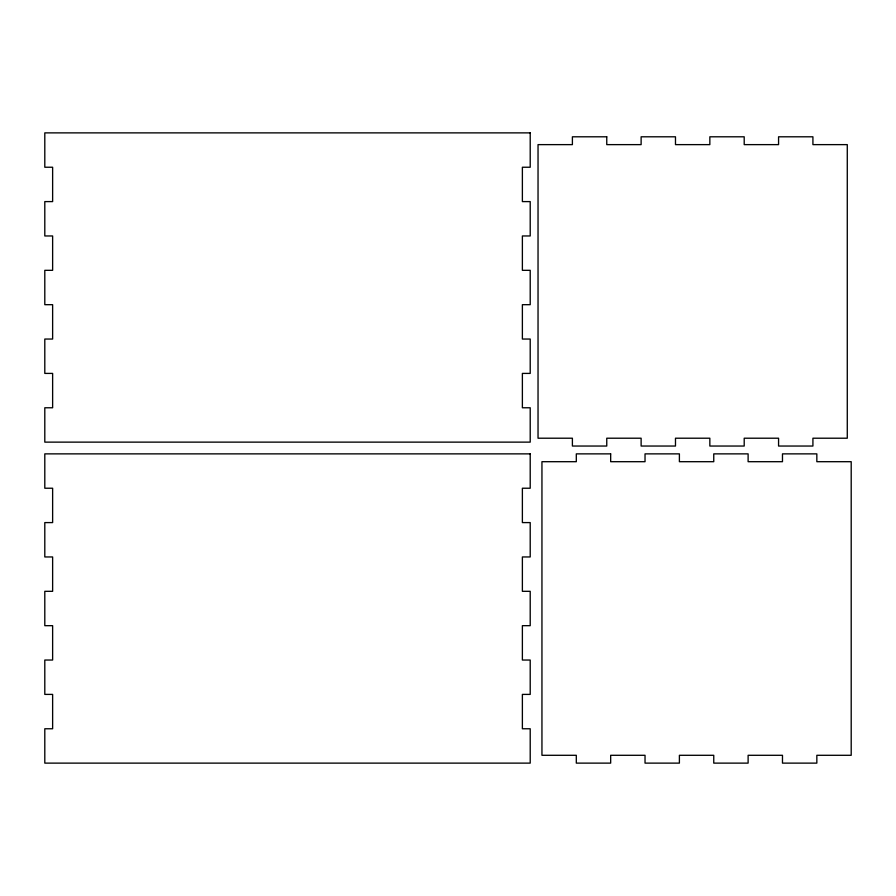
<?xml version="1.0" encoding="UTF-8"?>
<svg xmlns="http://www.w3.org/2000/svg" width="896" height="896" viewBox="0 0 896 896"><rect width="100%" height="100%" fill="white"/><g stroke="black" fill="none" stroke-linecap="round" stroke-linejoin="round"><path stroke-width="1.34" d="M530.208 132.877L44.8 132.877L44.8 167.238L52.629 167.238L52.629 201.6L44.8 201.6L44.8 235.962L52.629 235.962L52.629 270.323L44.8 270.323L44.8 304.685L52.629 304.685L52.629 339.046L44.8 339.046L44.8 373.408L52.629 373.408L52.629 407.77L44.8 407.77L44.8 442.131L530.208 442.131L530.208 407.77L522.379 407.77L522.379 373.408L530.208 373.408L530.208 339.046L522.379 339.046L522.379 304.685L530.208 304.685L530.208 270.323L522.379 270.323L522.379 235.962L530.208 235.962L530.208 201.6L522.379 201.6L522.379 167.238L530.208 167.238L530.208 132.877M606.76 136.797L572.398 136.797L572.398 144.626L538.037 144.626L538.037 438.211L572.398 438.211L572.398 446.04L606.76 446.04L606.76 438.211L641.122 438.211L641.122 446.04L675.483 446.04L675.483 438.211L709.845 438.211L709.845 446.04L744.206 446.04L744.206 438.211L778.568 438.211L778.568 446.04L812.918 446.04L812.918 438.211L847.28 438.211L847.28 144.626L812.918 144.626L812.918 136.797L778.568 136.797L778.568 144.626L744.206 144.626L744.206 136.797L709.845 136.797L709.845 144.626L675.483 144.626L675.483 136.797L641.122 136.797L641.122 144.626L606.76 144.626L606.76 136.797M530.208 453.869L44.8 453.869L44.8 488.23L52.629 488.23L52.629 522.592L44.8 522.592L44.8 556.954L52.629 556.954L52.629 591.315L44.8 591.315L44.8 625.677L52.629 625.677L52.629 660.038L44.8 660.038L44.8 694.4L52.629 694.4L52.629 728.762L44.8 728.762L44.8 763.123L530.208 763.123L530.208 728.762L522.379 728.762L522.379 694.4L530.208 694.4L530.208 660.038L522.379 660.038L522.379 625.677L530.208 625.677L530.208 591.315L522.379 591.315L522.379 556.954L530.208 556.954L530.208 522.592L522.379 522.592L522.379 488.23L530.208 488.23L530.208 453.869M610.669 453.869L576.307 453.869L576.307 461.698L541.946 461.698L541.946 755.294L576.307 755.294L576.307 763.123L610.669 763.123L610.669 755.294L645.03 755.294L645.03 763.123L679.392 763.123L679.392 755.294L713.754 755.294L713.754 763.123L748.115 763.123L748.115 755.294L782.477 755.294L782.477 763.123L816.838 763.123L816.838 755.294L851.2 755.294L851.2 461.698L816.838 461.698L816.838 453.869L782.477 453.869L782.477 461.698L748.115 461.698L748.115 453.869L713.754 453.869L713.754 461.698L679.392 461.698L679.392 453.869L645.03 453.869L645.03 461.698L610.669 461.698L610.669 453.869"/></g></svg>
